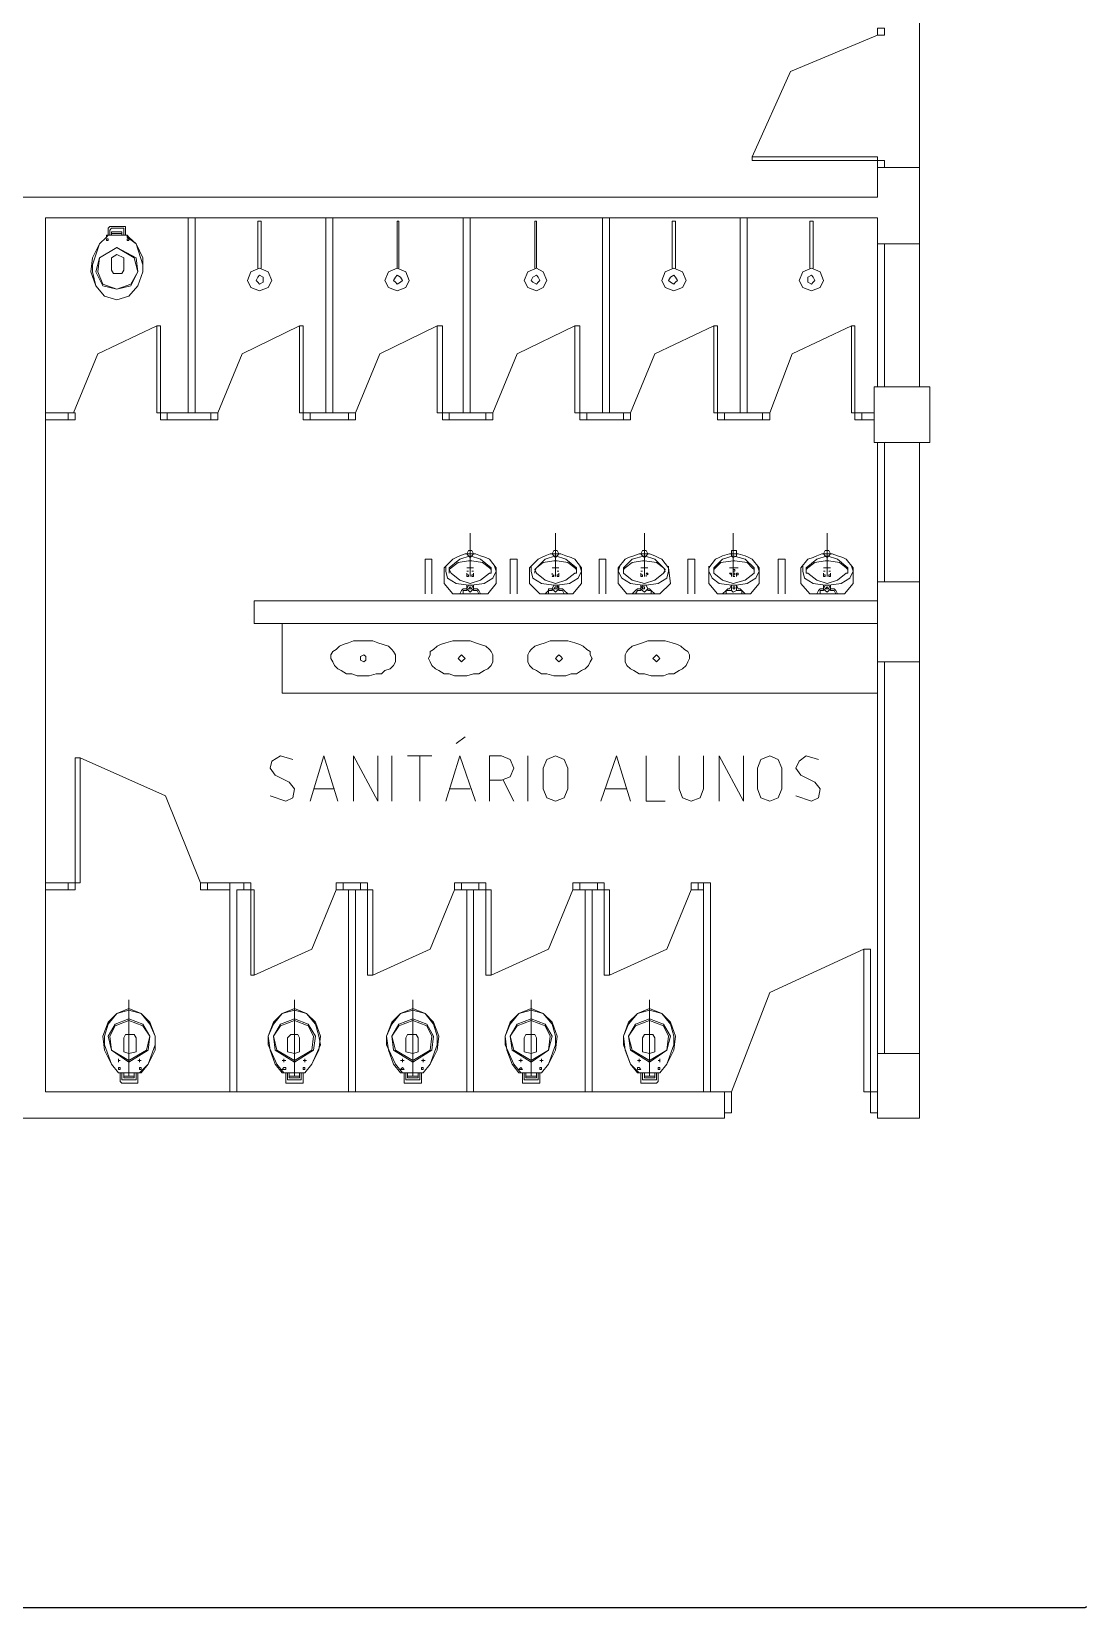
# Model space of a CAD drawing. Header units: millimetres. Extents: x 379 to 563, y 812 to 870.
# Drawn here: x 461.28 to 468.87, y 811.98 to 823.32 of the extents above; entities that cross this region are included whole.
import ezdxf

# ---------------------------------------------------------------- set-up
doc = ezdxf.new("R2010")
doc.units = ezdxf.units.MM

msp = doc.modelspace()

# ---------------------------------------------------------------- linework, layer by layer
msp.add_line((451.749, 811.979), (468.86, 811.979))
at = {"color": 7, "lineweight": 0}
for points in [[(467.668, 828.375), (467.668, 820.76)], [(467.367, 823.29), (467.417, 823.29), (467.417, 823.34), (467.367, 823.34), (467.367, 823.29), (467.367, 823.29)], [(467.367, 823.29), (466.741, 823.027), (466.465, 822.414)], [(466.465, 822.388), (467.367, 822.388), (467.367, 822.414), (466.465, 822.414), (466.465, 822.388), (466.465, 822.388)], [(467.367, 822.338), (467.417, 822.338), (467.417, 822.388), (467.367, 822.388), (467.367, 822.338), (467.367, 822.338)], [(467.367, 822.338), (467.367, 822.125)], [(467.367, 822.338), (467.668, 822.338)], [(467.367, 822.276), (467.367, 822.176)], [(467.367, 822.125), (455.306, 822.125)], [(461.38, 821.975), (461.38, 815.688)], [(461.38, 821.975), (467.367, 821.975)], [(462.407, 820.572), (462.407, 821.975)], [(462.457, 820.572), (462.457, 821.975)], [(463.397, 820.572), (463.397, 821.975)], [(463.447, 820.572), (463.447, 821.975)], [(464.386, 820.572), (464.386, 821.975)], [(464.436, 820.572), (464.436, 821.975)], [(465.388, 820.572), (465.388, 821.975)], [(465.438, 820.572), (465.438, 821.975)], [(466.378, 820.572), (466.378, 821.975)], [(466.428, 820.572), (466.428, 821.975)], [(467.367, 821.975), (467.367, 820.76)], [(461.819, 821.85), (461.831, 821.85), (461.831, 821.9)], [(461.844, 821.913), (461.831, 821.9)], [(461.844, 821.913), (461.894, 821.913), (461.944, 821.913)], [(461.856, 821.9), (461.844, 821.887)], [(461.844, 821.85), (461.844, 821.887)], [(461.856, 821.9), (461.894, 821.9), (461.944, 821.9)], [(461.856, 821.85), (461.856, 821.862), (461.856, 821.875), (461.869, 821.875), (461.894, 821.875)], [(461.856, 821.862), (461.894, 821.862), (461.931, 821.862)], [(461.931, 821.85), (461.931, 821.862), (461.931, 821.875), (461.894, 821.875)], [(461.956, 821.9), (461.956, 821.913), (461.944, 821.913)], [(461.944, 821.887), (461.944, 821.9)], [(461.944, 821.887), (461.944, 821.85)], [(461.956, 821.9), (461.956, 821.85), (461.969, 821.85), (461.981, 821.837)], [(462.933, 821.612), (462.933, 821.95), (462.908, 821.95), (462.908, 821.612)], [(463.923, 821.612), (463.923, 821.95), (463.91, 821.95), (463.91, 821.612)], [(464.912, 821.612), (464.912, 821.95), (464.9, 821.95), (464.9, 821.612)], [(465.914, 821.612), (465.914, 821.95), (465.889, 821.95), (465.889, 821.612)], [(466.904, 821.612), (466.904, 821.95), (466.879, 821.95), (466.879, 821.612)], [(461.831, 821.85), (461.819, 821.837), (461.768, 821.787), (461.718, 821.637), (461.718, 821.587), (461.743, 821.487), (461.806, 821.412), (461.894, 821.386), (461.981, 821.412), (462.044, 821.487), (462.082, 821.587), (462.082, 821.637), (462.032, 821.787), (461.969, 821.837), (461.969, 821.85)], [(461.768, 821.787), (461.718, 821.687)], [(461.768, 821.687), (461.743, 821.587), (461.794, 821.487), (461.894, 821.462), (461.994, 821.487), (462.044, 821.587), (462.032, 821.687), (461.894, 821.762)], [(461.768, 821.687), (461.756, 821.587), (461.794, 821.499), (461.894, 821.462), (461.994, 821.499), (462.044, 821.587), (462.019, 821.687), (461.894, 821.762)], [(461.819, 821.837), (461.768, 821.787)], [(461.894, 821.762), (461.768, 821.687)], [(461.894, 821.762), (461.768, 821.687)], [(461.819, 821.85), (461.819, 821.837)], [(461.831, 821.812), (461.831, 821.825), (461.819, 821.825), (461.819, 821.812), (461.831, 821.812), (461.831, 821.812)], [(461.831, 821.85), (461.894, 821.85)], [(461.956, 821.85), (461.894, 821.85)], [(461.931, 821.85), (461.944, 821.85)], [(461.981, 821.812), (461.981, 821.825), (461.969, 821.825), (461.969, 821.812), (461.981, 821.812), (461.981, 821.812)], [(461.981, 821.837), (462.032, 821.787)], [(462.082, 821.687), (462.032, 821.787)], [(467.367, 821.787), (467.668, 821.787)], [(467.417, 821.787), (467.417, 820.76)], [(461.718, 821.687), (461.706, 821.587)], [(461.944, 821.687), (461.894, 821.712), (461.856, 821.687)], [(461.856, 821.599), (461.856, 821.687)], [(461.944, 821.687), (461.944, 821.599), (461.931, 821.574)], [(462.082, 821.587), (462.082, 821.687)], [(461.706, 821.587), (461.743, 821.487)], [(461.856, 821.599), (461.869, 821.574)], [(461.931, 821.574), (461.869, 821.574)], [(462.044, 821.487), (462.082, 821.587)], [(463.008, 821.524), (462.983, 821.587), (462.921, 821.612), (462.858, 821.587), (462.833, 821.524), (462.858, 821.474), (462.921, 821.449), (462.983, 821.474), (463.008, 821.524), (463.008, 821.524)], [(462.946, 821.524), (462.946, 821.549), (462.921, 821.562), (462.908, 821.549), (462.896, 821.524), (462.908, 821.512), (462.921, 821.499), (462.946, 821.512), (462.946, 821.524), (462.946, 821.524)], [(463.998, 821.524), (463.973, 821.587), (463.91, 821.612), (463.848, 821.587), (463.823, 821.524), (463.848, 821.474), (463.91, 821.449), (463.973, 821.474), (463.998, 821.524), (463.998, 821.524)], [(463.948, 821.524), (463.935, 821.549), (463.91, 821.562), (463.898, 821.549), (463.885, 821.524), (463.898, 821.512), (463.91, 821.499), (463.935, 821.512), (463.948, 821.524), (463.948, 821.524)], [(464.987, 821.524), (464.962, 821.587), (464.912, 821.612), (464.85, 821.587), (464.825, 821.524), (464.85, 821.474), (464.912, 821.449), (464.962, 821.474), (464.987, 821.524), (464.987, 821.524)], [(464.937, 821.524), (464.925, 821.549), (464.912, 821.562), (464.887, 821.549), (464.875, 821.524), (464.887, 821.512), (464.912, 821.499), (464.925, 821.512), (464.937, 821.524), (464.937, 821.524)], [(465.989, 821.524), (465.964, 821.587), (465.902, 821.612), (465.839, 821.587), (465.814, 821.524), (465.839, 821.474), (465.902, 821.449), (465.964, 821.474), (465.989, 821.524), (465.989, 821.524)], [(465.927, 821.524), (465.914, 821.549), (465.902, 821.562), (465.877, 821.549), (465.864, 821.524), (465.877, 821.512), (465.902, 821.499), (465.914, 821.512), (465.927, 821.524), (465.927, 821.524)], [(466.979, 821.524), (466.954, 821.587), (466.891, 821.612), (466.829, 821.587), (466.803, 821.524), (466.829, 821.474), (466.891, 821.449), (466.954, 821.474), (466.979, 821.524), (466.979, 821.524)], [(466.916, 821.524), (466.904, 821.549), (466.891, 821.562), (466.866, 821.549), (466.866, 821.524), (466.866, 821.512), (466.891, 821.499), (466.904, 821.512), (466.916, 821.524), (466.916, 821.524)], [(461.743, 821.487), (461.806, 821.412)], [(461.806, 821.412), (461.894, 821.386)], [(461.894, 821.386), (461.981, 821.412)], [(461.981, 821.412), (462.044, 821.487)], [(462.182, 821.199), (461.756, 820.998), (461.581, 820.572)], [(462.182, 820.572), (462.207, 820.572), (462.207, 821.199), (462.182, 821.199), (462.182, 820.572), (462.182, 820.572)], [(463.209, 821.199), (462.796, 820.998), (462.62, 820.572)], [(463.209, 820.572), (463.234, 820.572), (463.234, 821.199), (463.209, 821.199), (463.209, 820.572), (463.209, 820.572)], [(464.198, 821.199), (463.785, 820.998), (463.61, 820.572)], [(464.198, 820.572), (464.236, 820.572), (464.236, 821.199), (464.198, 821.199), (464.198, 820.572), (464.198, 820.572)], [(465.188, 821.199), (464.774, 820.998), (464.599, 820.572)], [(465.188, 820.572), (465.225, 820.572), (465.225, 821.199), (465.188, 821.199), (465.188, 820.572), (465.188, 820.572)], [(466.19, 821.199), (465.764, 820.998), (465.589, 820.572)], [(466.19, 820.572), (466.215, 820.572), (466.215, 821.199), (466.19, 821.199), (466.19, 820.572), (466.19, 820.572)], [(467.179, 821.199), (466.753, 820.998), (466.591, 820.572)], [(467.179, 820.572), (467.204, 820.572), (467.204, 821.199), (467.179, 821.199), (467.179, 820.572), (467.179, 820.572)], [(467.342, 820.359), (467.743, 820.359), (467.743, 820.76), (467.342, 820.76), (467.342, 820.359), (467.342, 820.359)], [(461.543, 820.572), (461.38, 820.572)], [(461.543, 820.522), (461.38, 820.522)], [(461.543, 820.522), (461.593, 820.522), (461.593, 820.572), (461.543, 820.572), (461.543, 820.522), (461.543, 820.522)], [(462.207, 820.522), (462.257, 820.522), (462.257, 820.572), (462.207, 820.572), (462.207, 820.522), (462.207, 820.522)], [(462.57, 820.572), (462.257, 820.572)], [(462.57, 820.522), (462.257, 820.522)], [(462.57, 820.522), (462.62, 820.522), (462.62, 820.572), (462.57, 820.572), (462.57, 820.522), (462.57, 820.522)], [(463.234, 820.522), (463.284, 820.522), (463.284, 820.572), (463.234, 820.572), (463.234, 820.522), (463.234, 820.522)], [(463.56, 820.572), (463.284, 820.572)], [(463.56, 820.522), (463.284, 820.522)], [(463.56, 820.522), (463.61, 820.522), (463.61, 820.572), (463.56, 820.572), (463.56, 820.522), (463.56, 820.522)], [(464.236, 820.522), (464.286, 820.522), (464.286, 820.572), (464.236, 820.572), (464.236, 820.522), (464.236, 820.522)], [(464.549, 820.572), (464.286, 820.572)], [(464.549, 820.522), (464.286, 820.522)], [(464.549, 820.522), (464.599, 820.522), (464.599, 820.572), (464.549, 820.572), (464.549, 820.522), (464.549, 820.522)], [(465.225, 820.522), (465.275, 820.522), (465.275, 820.572), (465.225, 820.572), (465.225, 820.522), (465.225, 820.522)], [(465.538, 820.572), (465.275, 820.572)], [(465.538, 820.522), (465.275, 820.522)], [(465.538, 820.522), (465.589, 820.522), (465.589, 820.572), (465.538, 820.572), (465.538, 820.522), (465.538, 820.522)], [(466.215, 820.522), (466.265, 820.522), (466.265, 820.572), (466.215, 820.572), (466.215, 820.522), (466.215, 820.522)], [(466.54, 820.572), (466.265, 820.572)], [(466.54, 820.522), (466.265, 820.522)], [(466.54, 820.522), (466.591, 820.522), (466.591, 820.572), (466.54, 820.572), (466.54, 820.522), (466.54, 820.522)], [(467.204, 820.522), (467.254, 820.522), (467.254, 820.572), (467.204, 820.572), (467.204, 820.522), (467.204, 820.522)], [(467.342, 820.572), (467.254, 820.572)], [(467.342, 820.522), (467.254, 820.522)], [(467.367, 820.359), (467.367, 815.5)], [(467.417, 820.359), (467.417, 819.357)], [(467.668, 820.359), (467.668, 815.5)], [(464.436, 819.708), (464.436, 819.395)], [(465.05, 819.708), (465.05, 819.395)], [(465.689, 819.708), (465.689, 819.395)], [(466.328, 819.708), (466.328, 819.395)], [(467.004, 819.708), (467.004, 819.395)], [(464.111, 819.27), (464.111, 819.52)], [(464.111, 819.52), (464.161, 819.52)], [(464.161, 819.27), (464.161, 819.52)], [(464.311, 819.52), (464.248, 819.458)], [(464.587, 819.42), (464.587, 819.433), (464.587, 819.458), (464.511, 819.52), (464.436, 819.545), (464.361, 819.52), (464.286, 819.458), (464.286, 819.433), (464.286, 819.42)], [(464.349, 819.495), (464.299, 819.458)], [(464.336, 819.533), (464.311, 819.52)], [(464.361, 819.545), (464.336, 819.533)], [(464.424, 819.508), (464.349, 819.495)], [(464.399, 819.558), (464.361, 819.545)], [(464.436, 819.558), (464.399, 819.558)], [(464.461, 819.558), (464.449, 819.583), (464.436, 819.583), (464.424, 819.583), (464.411, 819.558), (464.424, 819.545), (464.436, 819.533), (464.449, 819.545), (464.461, 819.558), (464.461, 819.558)], [(464.411, 819.558), (464.436, 819.558)], [(464.424, 819.508), (464.436, 819.508)], [(464.461, 819.558), (464.436, 819.558)], [(464.474, 819.558), (464.436, 819.558)], [(464.436, 819.508), (464.449, 819.508)], [(464.524, 819.495), (464.449, 819.508)], [(464.511, 819.545), (464.474, 819.558)], [(464.549, 819.533), (464.511, 819.545)], [(464.574, 819.458), (464.524, 819.495)], [(464.574, 819.52), (464.549, 819.533)], [(464.624, 819.458), (464.574, 819.52)], [(464.724, 819.27), (464.724, 819.52)], [(464.724, 819.52), (464.774, 819.52)], [(464.774, 819.27), (464.774, 819.52)], [(464.925, 819.52), (464.862, 819.458)], [(465.2, 819.42), (465.2, 819.433), (465.2, 819.458), (465.125, 819.52), (465.05, 819.545), (464.975, 819.52), (464.912, 819.458), (464.9, 819.433), (464.9, 819.42)], [(464.962, 819.495), (464.912, 819.458)], [(464.95, 819.533), (464.925, 819.52)], [(464.975, 819.545), (464.95, 819.533)], [(465.037, 819.508), (464.962, 819.495)], [(465.012, 819.558), (464.975, 819.545)], [(465.05, 819.558), (465.012, 819.558)], [(465.075, 819.558), (465.063, 819.583), (465.05, 819.583), (465.037, 819.583), (465.025, 819.558), (465.037, 819.545), (465.05, 819.533), (465.063, 819.545), (465.075, 819.558), (465.075, 819.558)], [(465.025, 819.558), (465.05, 819.558)], [(465.037, 819.508), (465.05, 819.508)], [(465.075, 819.558), (465.05, 819.558)], [(465.088, 819.558), (465.05, 819.558)], [(465.05, 819.508), (465.063, 819.508)], [(465.138, 819.495), (465.063, 819.508)], [(465.125, 819.545), (465.088, 819.558)], [(465.163, 819.533), (465.125, 819.545)], [(465.188, 819.458), (465.138, 819.495)], [(465.188, 819.52), (465.163, 819.533)], [(465.238, 819.458), (465.188, 819.52)], [(465.363, 819.27), (465.363, 819.52)], [(465.363, 819.52), (465.413, 819.52)], [(465.413, 819.27), (465.413, 819.52)], [(465.551, 819.52), (465.501, 819.458)], [(465.827, 819.42), (465.839, 819.433), (465.827, 819.458), (465.764, 819.52), (465.689, 819.545), (465.601, 819.52), (465.538, 819.458), (465.538, 819.433), (465.538, 819.42)], [(465.576, 819.533), (465.551, 819.52)], [(465.601, 819.495), (465.551, 819.458)], [(465.614, 819.545), (465.576, 819.533)], [(465.676, 819.508), (465.601, 819.495)], [(465.651, 819.558), (465.614, 819.545)], [(465.651, 819.558), (465.689, 819.558)], [(465.689, 819.558), (465.651, 819.558)], [(465.714, 819.558), (465.701, 819.583), (465.689, 819.583), (465.676, 819.583), (465.664, 819.558), (465.676, 819.545), (465.689, 819.533), (465.701, 819.545), (465.714, 819.558), (465.714, 819.558)], [(465.676, 819.508), (465.689, 819.508)], [(465.714, 819.558), (465.689, 819.558)], [(465.726, 819.558), (465.689, 819.558)], [(465.776, 819.495), (465.689, 819.508)], [(465.764, 819.545), (465.726, 819.558)], [(465.789, 819.533), (465.764, 819.545)], [(465.827, 819.458), (465.776, 819.495)], [(465.814, 819.52), (465.789, 819.533)], [(465.864, 819.458), (465.814, 819.52)], [(466.002, 819.52), (466.052, 819.52)], [(466.002, 819.27), (466.002, 819.52)], [(466.052, 819.27), (466.052, 819.52)], [(466.202, 819.52), (466.152, 819.458)], [(466.478, 819.42), (466.478, 819.433), (466.478, 819.458), (466.415, 819.52), (466.328, 819.545), (466.252, 819.52), (466.19, 819.458), (466.19, 819.433), (466.19, 819.42)], [(466.227, 819.533), (466.202, 819.52)], [(466.24, 819.495), (466.202, 819.458)], [(466.252, 819.545), (466.227, 819.533)], [(466.328, 819.508), (466.24, 819.495)], [(466.302, 819.558), (466.252, 819.545)], [(466.302, 819.558), (466.328, 819.558)], [(466.328, 819.558), (466.302, 819.558)], [(466.353, 819.558), (466.353, 819.583), (466.328, 819.583), (466.315, 819.583), (466.315, 819.558), (466.315, 819.545), (466.328, 819.533), (466.353, 819.545), (466.353, 819.558), (466.353, 819.558)], [(466.365, 819.558), (466.328, 819.558)], [(466.328, 819.558), (466.34, 819.558)], [(466.328, 819.508), (466.34, 819.508)], [(466.365, 819.558), (466.34, 819.558)], [(466.428, 819.495), (466.34, 819.508)], [(466.415, 819.545), (466.365, 819.558)], [(466.44, 819.533), (466.415, 819.545)], [(466.465, 819.458), (466.428, 819.495)], [(466.465, 819.52), (466.44, 819.533)], [(466.515, 819.458), (466.465, 819.52)], [(466.653, 819.27), (466.653, 819.52)], [(466.653, 819.52), (466.703, 819.52)], [(466.703, 819.27), (466.703, 819.52)], [(466.866, 819.52), (466.816, 819.458)], [(467.154, 819.42), (467.154, 819.433), (467.154, 819.458), (467.079, 819.52), (467.004, 819.545), (466.929, 819.52), (466.854, 819.458), (466.854, 819.433), (466.854, 819.42)], [(466.904, 819.533), (466.866, 819.52)], [(466.916, 819.495), (466.866, 819.458)], [(466.929, 819.545), (466.904, 819.533)], [(466.991, 819.508), (466.916, 819.495)], [(466.966, 819.558), (466.929, 819.545)], [(467.004, 819.558), (466.966, 819.558)], [(467.029, 819.558), (467.016, 819.583), (467.004, 819.583), (466.991, 819.583), (466.979, 819.558), (466.991, 819.545), (467.004, 819.533), (467.016, 819.545), (467.029, 819.558), (467.029, 819.558)], [(466.979, 819.558), (467.004, 819.558)], [(466.991, 819.508), (467.004, 819.508)], [(467.029, 819.558), (467.004, 819.558)], [(467.041, 819.558), (467.004, 819.558)], [(467.004, 819.508), (467.016, 819.508)], [(467.092, 819.495), (467.016, 819.508)], [(467.079, 819.545), (467.041, 819.558)], [(467.117, 819.533), (467.079, 819.545)], [(467.142, 819.458), (467.092, 819.495)], [(467.142, 819.52), (467.117, 819.533)], [(467.192, 819.458), (467.142, 819.52)], [(464.248, 819.458), (464.248, 819.345), (464.311, 819.27)], [(464.261, 819.47), (464.261, 819.433), (464.273, 819.383)], [(464.273, 819.383), (464.336, 819.345)], [(464.299, 819.458), (464.286, 819.445), (464.299, 819.42)], [(464.299, 819.42), (464.361, 819.37)], [(464.361, 819.37), (464.436, 819.345)], [(464.461, 819.458), (464.411, 819.458)], [(464.424, 819.433), (464.411, 819.433), (464.424, 819.433), (464.424, 819.433)], [(464.411, 819.42), (464.411, 819.408), (464.411, 819.42), (464.411, 819.42)], [(464.424, 819.395), (464.424, 819.408), (464.411, 819.408), (464.411, 819.395), (464.424, 819.395), (464.424, 819.395)], [(464.436, 819.445), (464.436, 819.433), (464.436, 819.445), (464.436, 819.445)], [(464.436, 819.42), (464.436, 819.408), (464.436, 819.42), (464.436, 819.42)], [(464.436, 819.345), (464.511, 819.37)], [(464.461, 819.433), (464.449, 819.433), (464.461, 819.433), (464.461, 819.433)], [(464.461, 819.395), (464.461, 819.408), (464.449, 819.408), (464.449, 819.395), (464.461, 819.395), (464.461, 819.395)], [(464.449, 819.332), (464.536, 819.345), (464.599, 819.383)], [(464.461, 819.42), (464.461, 819.408), (464.461, 819.42), (464.461, 819.42)], [(464.511, 819.37), (464.574, 819.42)], [(464.562, 819.27), (464.624, 819.345), (464.624, 819.458)], [(464.587, 819.42), (464.587, 819.445), (464.574, 819.458)], [(464.574, 819.42), (464.587, 819.42)], [(464.599, 819.383), (464.624, 819.433), (464.612, 819.47)], [(464.862, 819.458), (464.862, 819.345), (464.937, 819.27)], [(464.875, 819.47), (464.875, 819.433), (464.887, 819.383)], [(464.887, 819.383), (464.95, 819.345)], [(464.912, 819.458), (464.9, 819.445), (464.912, 819.42)], [(464.912, 819.42), (464.975, 819.37)], [(464.975, 819.37), (465.05, 819.345)], [(465.075, 819.458), (465.025, 819.458)], [(465.025, 819.42), (465.025, 819.408), (465.025, 819.42), (465.025, 819.42)], [(465.037, 819.395), (465.037, 819.408), (465.025, 819.395), (465.037, 819.395), (465.037, 819.395)], [(465.05, 819.445), (465.05, 819.433), (465.05, 819.445), (465.05, 819.445)], [(465.05, 819.42), (465.05, 819.408), (465.05, 819.42), (465.05, 819.42)], [(465.05, 819.345), (465.125, 819.37)], [(465.075, 819.433), (465.063, 819.433), (465.075, 819.433), (465.075, 819.433)], [(465.075, 819.395), (465.075, 819.408), (465.063, 819.408), (465.063, 819.395), (465.075, 819.395), (465.075, 819.395)], [(465.063, 819.332), (465.15, 819.345), (465.213, 819.383)], [(465.075, 819.42), (465.075, 819.408), (465.075, 819.42), (465.075, 819.42)], [(465.125, 819.37), (465.188, 819.42)], [(465.175, 819.27), (465.238, 819.345), (465.238, 819.458)], [(465.2, 819.42), (465.2, 819.445), (465.188, 819.458)], [(465.188, 819.42), (465.2, 819.42)], [(465.213, 819.383), (465.238, 819.433), (465.225, 819.47)], [(465.513, 819.47), (465.501, 819.433), (465.526, 819.383)], [(465.501, 819.458), (465.501, 819.345), (465.564, 819.27)], [(465.526, 819.383), (465.589, 819.345)], [(465.551, 819.458), (465.538, 819.445), (465.538, 819.42)], [(465.538, 819.42), (465.601, 819.37)], [(465.601, 819.37), (465.689, 819.345)], [(465.714, 819.458), (465.664, 819.458)], [(465.676, 819.433), (465.664, 819.433), (465.676, 819.433), (465.676, 819.433)], [(465.664, 819.42), (465.664, 819.408), (465.664, 819.42), (465.664, 819.42)], [(465.676, 819.395), (465.676, 819.408), (465.664, 819.408), (465.664, 819.395), (465.676, 819.395), (465.676, 819.395)], [(465.689, 819.445), (465.689, 819.433), (465.689, 819.445), (465.689, 819.445)], [(465.689, 819.42), (465.689, 819.408), (465.689, 819.42), (465.689, 819.42)], [(465.689, 819.345), (465.764, 819.37)], [(465.714, 819.42), (465.701, 819.42), (465.714, 819.408), (465.714, 819.42), (465.714, 819.42)], [(465.701, 819.395), (465.701, 819.408), (465.701, 819.395), (465.701, 819.395)], [(465.701, 819.332), (465.789, 819.345), (465.852, 819.383)], [(465.764, 819.37), (465.827, 819.42)], [(465.801, 819.27), (465.877, 819.345), (465.864, 819.458)], [(465.827, 819.42), (465.839, 819.445), (465.827, 819.458)], [(465.852, 819.383), (465.864, 819.433), (465.864, 819.47)], [(466.152, 819.47), (466.152, 819.433), (466.177, 819.383)], [(466.152, 819.458), (466.152, 819.345), (466.215, 819.27)], [(466.177, 819.383), (466.227, 819.345)], [(466.202, 819.458), (466.19, 819.445), (466.19, 819.42)], [(466.19, 819.42), (466.252, 819.37)], [(466.252, 819.37), (466.328, 819.345)], [(466.365, 819.458), (466.302, 819.458)], [(466.315, 819.42), (466.302, 819.42), (466.315, 819.408), (466.315, 819.42), (466.315, 819.42)], [(466.315, 819.395), (466.315, 819.408), (466.315, 819.395), (466.315, 819.395)], [(466.34, 819.445), (466.328, 819.445), (466.328, 819.433), (466.34, 819.433), (466.34, 819.445), (466.34, 819.445)], [(466.34, 819.42), (466.328, 819.42), (466.328, 819.408), (466.34, 819.408), (466.34, 819.42), (466.34, 819.42)], [(466.34, 819.395), (466.328, 819.395), (466.34, 819.395), (466.34, 819.395)], [(466.328, 819.345), (466.415, 819.37)], [(466.365, 819.42), (466.353, 819.42), (466.353, 819.408), (466.365, 819.408), (466.365, 819.42), (466.365, 819.42)], [(466.353, 819.395), (466.353, 819.408), (466.353, 819.395), (466.353, 819.395)], [(466.353, 819.332), (466.428, 819.345), (466.49, 819.383)], [(466.415, 819.37), (466.478, 819.42)], [(466.453, 819.27), (466.515, 819.345), (466.515, 819.458)], [(466.478, 819.42), (466.478, 819.445), (466.465, 819.458)], [(466.49, 819.383), (466.515, 819.433), (466.503, 819.47)], [(466.816, 819.458), (466.816, 819.345), (466.879, 819.27)], [(466.829, 819.47), (466.829, 819.433), (466.841, 819.383)], [(466.841, 819.383), (466.904, 819.345)], [(466.866, 819.458), (466.854, 819.445), (466.854, 819.42)], [(466.854, 819.42), (466.866, 819.42)], [(466.866, 819.42), (466.929, 819.37)], [(466.929, 819.37), (467.004, 819.345)], [(467.029, 819.458), (466.979, 819.458)], [(466.991, 819.433), (466.979, 819.433), (466.991, 819.433), (466.991, 819.433)], [(466.979, 819.42), (466.979, 819.408), (466.979, 819.42), (466.979, 819.42)], [(466.991, 819.395), (466.991, 819.408), (466.979, 819.408), (466.979, 819.395), (466.991, 819.395), (466.991, 819.395)], [(467.004, 819.445), (467.004, 819.433), (467.004, 819.445), (467.004, 819.445)], [(467.004, 819.42), (467.004, 819.408), (467.004, 819.42), (467.004, 819.42)], [(467.004, 819.345), (467.079, 819.37)], [(467.029, 819.433), (467.016, 819.433), (467.029, 819.433), (467.029, 819.433)], [(467.029, 819.395), (467.029, 819.408), (467.016, 819.408), (467.016, 819.395), (467.029, 819.395), (467.029, 819.395)], [(467.016, 819.332), (467.104, 819.345), (467.167, 819.383)], [(467.029, 819.42), (467.029, 819.408), (467.029, 819.42), (467.029, 819.42)], [(467.079, 819.37), (467.142, 819.42)], [(467.129, 819.27), (467.192, 819.345), (467.192, 819.458)], [(467.154, 819.42), (467.154, 819.445), (467.142, 819.458)], [(467.142, 819.42), (467.154, 819.42)], [(467.167, 819.383), (467.192, 819.433), (467.179, 819.47)], [(464.549, 819.27), (464.436, 819.27), (464.324, 819.27), (464.311, 819.27)], [(464.336, 819.345), (464.424, 819.332)], [(464.361, 819.27), (464.374, 819.295), (464.386, 819.307), (464.399, 819.307)], [(464.386, 819.27), (464.386, 819.295)], [(464.399, 819.295), (464.386, 819.295)], [(464.399, 819.307), (464.411, 819.307)], [(464.399, 819.295), (464.411, 819.295)], [(464.461, 819.307), (464.449, 819.332), (464.436, 819.332), (464.424, 819.332), (464.411, 819.307), (464.424, 819.295), (464.436, 819.282), (464.449, 819.295), (464.461, 819.307), (464.461, 819.307)], [(464.411, 819.332), (464.411, 819.307)], [(464.411, 819.295), (464.411, 819.307)], [(464.449, 819.307), (464.436, 819.32), (464.424, 819.307), (464.436, 819.307), (464.449, 819.307), (464.449, 819.307)], [(464.461, 819.307), (464.461, 819.332)], [(464.461, 819.307), (464.474, 819.307)], [(464.461, 819.307), (464.461, 819.295)], [(464.474, 819.295), (464.461, 819.295)], [(464.511, 819.27), (464.499, 819.295), (464.486, 819.307), (464.474, 819.307)], [(464.486, 819.295), (464.474, 819.295)], [(464.499, 819.27), (464.486, 819.295)], [(464.486, 819.27), (464.499, 819.27)], [(464.549, 819.27), (464.562, 819.27)], [(465.163, 819.27), (465.05, 819.27), (464.937, 819.27)], [(464.95, 819.345), (465.037, 819.332)], [(464.975, 819.27), (465, 819.295), (465, 819.307), (465.025, 819.307)], [(465, 819.27), (465, 819.295)], [(465.012, 819.295), (465, 819.295)], [(465.012, 819.295), (465.025, 819.295)], [(465.075, 819.307), (465.063, 819.332), (465.05, 819.332), (465.037, 819.332), (465.025, 819.307), (465.037, 819.295), (465.05, 819.282), (465.063, 819.295), (465.075, 819.307), (465.075, 819.307)], [(465.037, 819.332), (465.025, 819.307)], [(465.025, 819.295), (465.025, 819.307)], [(465.063, 819.307), (465.063, 819.32), (465.05, 819.32), (465.037, 819.307), (465.05, 819.307), (465.063, 819.307), (465.063, 819.307)], [(465.075, 819.307), (465.075, 819.332)], [(465.075, 819.307), (465.088, 819.307)], [(465.075, 819.307), (465.075, 819.295)], [(465.1, 819.295), (465.075, 819.295)], [(465.138, 819.27), (465.113, 819.295), (465.1, 819.307), (465.088, 819.307)], [(465.113, 819.27), (465.1, 819.295)], [(465.1, 819.27), (465.113, 819.27)], [(465.163, 819.27), (465.175, 819.27)], [(465.801, 819.27), (465.689, 819.27), (465.576, 819.27), (465.564, 819.27)], [(465.589, 819.345), (465.676, 819.332)], [(465.601, 819.27), (465.626, 819.295), (465.639, 819.307), (465.651, 819.307)], [(465.626, 819.27), (465.639, 819.295)], [(465.626, 819.27), (465.639, 819.27)], [(465.639, 819.295), (465.664, 819.295)], [(465.651, 819.307), (465.664, 819.307)], [(465.714, 819.307), (465.701, 819.332), (465.689, 819.332), (465.676, 819.332), (465.664, 819.307), (465.676, 819.295), (465.689, 819.282), (465.701, 819.295), (465.714, 819.307), (465.714, 819.307)], [(465.664, 819.332), (465.664, 819.307)], [(465.664, 819.295), (465.664, 819.307)], [(465.689, 819.307), (465.689, 819.32), (465.676, 819.32), (465.676, 819.307), (465.689, 819.307), (465.689, 819.307)], [(465.714, 819.307), (465.701, 819.332)], [(465.764, 819.27), (465.739, 819.295), (465.726, 819.307), (465.714, 819.307)], [(465.714, 819.307), (465.714, 819.295)], [(465.726, 819.295), (465.714, 819.295)], [(465.739, 819.295), (465.726, 819.295)], [(465.739, 819.27), (465.739, 819.295)], [(466.44, 819.27), (466.328, 819.27), (466.227, 819.27), (466.215, 819.27)], [(466.227, 819.345), (466.315, 819.332)], [(466.252, 819.27), (466.277, 819.295), (466.29, 819.307), (466.302, 819.307)], [(466.277, 819.27), (466.277, 819.295)], [(466.29, 819.295), (466.277, 819.295)], [(466.29, 819.295), (466.302, 819.295)], [(466.315, 819.332), (466.302, 819.307)], [(466.302, 819.295), (466.315, 819.295), (466.315, 819.307)], [(466.353, 819.307), (466.353, 819.332), (466.328, 819.332), (466.315, 819.332), (466.315, 819.307), (466.315, 819.295), (466.328, 819.282), (466.353, 819.295), (466.353, 819.307), (466.353, 819.307)], [(466.34, 819.307), (466.34, 819.32), (466.328, 819.32), (466.328, 819.307), (466.34, 819.307), (466.34, 819.307)], [(466.365, 819.307), (466.353, 819.332)], [(466.353, 819.307), (466.353, 819.295), (466.365, 819.295)], [(466.415, 819.27), (466.39, 819.295), (466.378, 819.307), (466.365, 819.307)], [(466.378, 819.295), (466.365, 819.295)], [(466.39, 819.295), (466.378, 819.295)], [(466.39, 819.27), (466.39, 819.295)], [(466.44, 819.27), (466.453, 819.27)], [(467.117, 819.27), (467.004, 819.27), (466.891, 819.27), (466.879, 819.27)], [(466.904, 819.345), (466.991, 819.332)], [(466.929, 819.27), (466.941, 819.295), (466.954, 819.307), (466.966, 819.307)], [(466.954, 819.27), (466.954, 819.295)], [(466.966, 819.295), (466.954, 819.295)], [(466.966, 819.307), (466.979, 819.307)], [(466.966, 819.295), (466.979, 819.295)], [(467.029, 819.307), (467.016, 819.332), (467.004, 819.332), (466.991, 819.332), (466.979, 819.307), (466.991, 819.295), (467.004, 819.282), (467.016, 819.295), (467.029, 819.307), (467.029, 819.307)], [(466.979, 819.332), (466.979, 819.307)], [(466.979, 819.295), (466.979, 819.307)], [(467.016, 819.307), (467.004, 819.32), (466.991, 819.307), (467.004, 819.307), (467.016, 819.307), (467.016, 819.307)], [(467.029, 819.307), (467.029, 819.332)], [(467.029, 819.307), (467.041, 819.307)], [(467.029, 819.307), (467.029, 819.295)], [(467.041, 819.295), (467.029, 819.295)], [(467.079, 819.27), (467.067, 819.295), (467.054, 819.307), (467.041, 819.307)], [(467.054, 819.295), (467.041, 819.295)], [(467.067, 819.27), (467.054, 819.295)], [(467.054, 819.27), (467.067, 819.27)], [(467.117, 819.27), (467.129, 819.27)], [(467.367, 819.357), (467.668, 819.357)], [(462.883, 819.22), (467.367, 819.22)], [(462.883, 819.22), (462.883, 819.057)], [(462.883, 819.057), (467.367, 819.057)], [(463.084, 819.057), (463.084, 818.556)], [(463.672, 818.681), (463.622, 818.681), (463.585, 818.694), (463.547, 818.694), (463.509, 818.719), (463.484, 818.731), (463.459, 818.756), (463.447, 818.781), (463.434, 818.806), (463.434, 818.831), (463.447, 818.856), (463.472, 818.869), (463.497, 818.894), (463.522, 818.907), (463.56, 818.919), (463.597, 818.932), (463.647, 818.932), (463.685, 818.932), (463.735, 818.932), (463.772, 818.919), (463.81, 818.907), (463.848, 818.894), (463.873, 818.869), (463.885, 818.856), (463.898, 818.831), (463.898, 818.806), (463.898, 818.781), (463.885, 818.756), (463.86, 818.731), (463.823, 818.719), (463.798, 818.694), (463.76, 818.694), (463.71, 818.681), (463.672, 818.681), (463.672, 818.681)], [(464.374, 818.681), (464.324, 818.681), (464.286, 818.694), (464.248, 818.694), (464.211, 818.719), (464.186, 818.731), (464.161, 818.756), (464.148, 818.781), (464.136, 818.806), (464.148, 818.831), (464.148, 818.856), (464.173, 818.869), (464.198, 818.894), (464.223, 818.907), (464.261, 818.919), (464.311, 818.932), (464.349, 818.932), (464.399, 818.932), (464.436, 818.932), (464.474, 818.919), (464.511, 818.907), (464.549, 818.894), (464.574, 818.869), (464.587, 818.856), (464.599, 818.831), (464.599, 818.806), (464.599, 818.781), (464.587, 818.756), (464.562, 818.731), (464.536, 818.719), (464.499, 818.694), (464.461, 818.694), (464.411, 818.681), (464.374, 818.681), (464.374, 818.681)], [(465.075, 818.681), (465.037, 818.681), (464.987, 818.694), (464.95, 818.694), (464.912, 818.719), (464.887, 818.731), (464.862, 818.756), (464.85, 818.781), (464.85, 818.806), (464.85, 818.831), (464.862, 818.856), (464.875, 818.869), (464.9, 818.894), (464.937, 818.907), (464.975, 818.919), (465.012, 818.932), (465.05, 818.932), (465.1, 818.932), (465.138, 818.932), (465.188, 818.919), (465.225, 818.907), (465.25, 818.894), (465.275, 818.869), (465.3, 818.856), (465.3, 818.831), (465.313, 818.806), (465.3, 818.781), (465.288, 818.756), (465.263, 818.731), (465.238, 818.719), (465.2, 818.694), (465.163, 818.694), (465.125, 818.681), (465.075, 818.681), (465.075, 818.681)], [(465.776, 818.681), (465.739, 818.681), (465.689, 818.694), (465.651, 818.694), (465.614, 818.719), (465.589, 818.731), (465.564, 818.756), (465.551, 818.781), (465.551, 818.806), (465.551, 818.831), (465.564, 818.856), (465.576, 818.869), (465.601, 818.894), (465.639, 818.907), (465.676, 818.919), (465.714, 818.932), (465.751, 818.932), (465.801, 818.932), (465.839, 818.932), (465.889, 818.919), (465.927, 818.907), (465.952, 818.894), (465.977, 818.869), (466.002, 818.856), (466.014, 818.831), (466.014, 818.806), (466.002, 818.781), (465.989, 818.756), (465.964, 818.731), (465.939, 818.719), (465.902, 818.694), (465.864, 818.694), (465.827, 818.681), (465.776, 818.681), (465.776, 818.681)], [(463.685, 818.806), (463.685, 818.819), (463.672, 818.831), (463.647, 818.819), (463.647, 818.806), (463.647, 818.794), (463.672, 818.781), (463.685, 818.794), (463.685, 818.806), (463.685, 818.806)], [(464.399, 818.806), (464.386, 818.819), (464.374, 818.831), (464.361, 818.819), (464.349, 818.806), (464.361, 818.794), (464.374, 818.781), (464.386, 818.794), (464.399, 818.806), (464.399, 818.806)], [(465.1, 818.806), (465.088, 818.819), (465.075, 818.831), (465.063, 818.819), (465.05, 818.806), (465.063, 818.794), (465.075, 818.781), (465.088, 818.794), (465.1, 818.806), (465.1, 818.806)], [(465.801, 818.806), (465.789, 818.819), (465.776, 818.831), (465.764, 818.819), (465.751, 818.806), (465.764, 818.794), (465.776, 818.781), (465.789, 818.794), (465.801, 818.806), (465.801, 818.806)], [(467.367, 818.781), (467.668, 818.781)], [(467.417, 818.781), (467.417, 815.963)], [(467.367, 818.556), (463.084, 818.556)], [(464.336, 818.193), (464.399, 818.243)], [(461.631, 817.191), (461.593, 817.191), (461.593, 818.092), (461.631, 818.092), (461.631, 817.191), (461.631, 817.191)], [(462.495, 817.191), (462.244, 817.817), (461.631, 818.092)], [(463.159, 818.08), (463.071, 818.105), (463.008, 818.067), (462.996, 818.017), (463.033, 817.967), (463.134, 817.917)], [(463.284, 817.779), (463.384, 818.105), (463.484, 817.779)], [(463.597, 817.779), (463.597, 818.105), (463.772, 817.779), (463.772, 818.105)], [(463.873, 817.779), (463.873, 818.105)], [(463.985, 818.105), (464.161, 818.105)], [(464.073, 817.779), (464.073, 818.105)], [(464.261, 817.779), (464.361, 818.105), (464.474, 817.779)], [(464.574, 817.779), (464.574, 818.105), (464.662, 818.105)], [(464.662, 817.93), (464.724, 817.955), (464.749, 818.017), (464.724, 818.08), (464.662, 818.105)], [(464.85, 817.779), (464.85, 818.105)], [(465.138, 818.017), (465.113, 818.08), (465.05, 818.105), (464.987, 818.08), (464.962, 818.017)], [(464.962, 817.867), (464.962, 818.017)], [(465.138, 818.017), (465.138, 817.867)], [(465.376, 817.779), (465.488, 818.105), (465.589, 817.779)], [(465.701, 818.105), (465.701, 817.779), (465.839, 817.779)], [(465.939, 818.105), (465.939, 817.867), (465.964, 817.804), (466.027, 817.779), (466.09, 817.804), (466.115, 817.867), (466.115, 818.105)], [(466.227, 817.779), (466.227, 818.105), (466.403, 817.779), (466.403, 818.105)], [(466.678, 818.017), (466.653, 818.08), (466.591, 818.105), (466.528, 818.08), (466.503, 818.017)], [(466.503, 817.867), (466.503, 818.017)], [(466.678, 818.017), (466.678, 817.867)], [(466.941, 818.08), (466.854, 818.105), (466.803, 818.067), (466.778, 818.017), (466.816, 817.967), (466.916, 817.917)], [(463.109, 817.779), (463.159, 817.804), (463.171, 817.867), (463.134, 817.917)], [(464.662, 817.93), (464.574, 817.93)], [(464.674, 817.93), (464.749, 817.779)], [(466.891, 817.779), (466.941, 817.804), (466.954, 817.867), (466.916, 817.917)], [(462.996, 817.817), (463.109, 817.779)], [(463.459, 817.867), (463.309, 817.867)], [(464.436, 817.867), (464.286, 817.867)], [(464.962, 817.867), (464.987, 817.804), (465.05, 817.779), (465.113, 817.804), (465.138, 817.867)], [(465.564, 817.867), (465.413, 817.867)], [(466.503, 817.867), (466.528, 817.804), (466.591, 817.779), (466.653, 817.804), (466.678, 817.867)], [(466.778, 817.817), (466.891, 817.779)], [(461.38, 817.191), (461.543, 817.191)], [(461.38, 817.141), (461.543, 817.141)], [(461.593, 817.141), (461.543, 817.141), (461.543, 817.191), (461.593, 817.191), (461.593, 817.141), (461.593, 817.141)], [(462.545, 817.141), (462.495, 817.141), (462.495, 817.191), (462.545, 817.191), (462.545, 817.141), (462.545, 817.141)], [(462.545, 817.191), (462.808, 817.191)], [(462.545, 817.141), (462.708, 817.141)], [(462.708, 817.191), (462.708, 815.688)], [(462.758, 817.141), (462.758, 815.688)], [(462.758, 817.141), (462.808, 817.141)], [(462.858, 817.191), (462.808, 817.191), (462.808, 817.141), (462.858, 817.141), (462.858, 817.191), (462.858, 817.191)], [(462.883, 817.141), (462.858, 817.141), (462.858, 816.527), (462.883, 816.527), (462.883, 817.141), (462.883, 817.141)], [(462.883, 816.527), (463.297, 816.715), (463.472, 817.141)], [(463.522, 817.191), (463.472, 817.191), (463.472, 817.141), (463.522, 817.141), (463.522, 817.191), (463.522, 817.191)], [(463.522, 817.191), (463.647, 817.191)], [(463.522, 817.141), (463.647, 817.141)], [(463.56, 817.141), (463.56, 815.688)], [(463.61, 817.141), (463.61, 815.688)], [(463.697, 817.191), (463.647, 817.191), (463.647, 817.141), (463.697, 817.141), (463.697, 817.191), (463.697, 817.191)], [(463.735, 817.141), (463.697, 817.141), (463.697, 816.527), (463.735, 816.527), (463.735, 817.141), (463.735, 817.141)], [(463.735, 816.527), (464.148, 816.715), (464.324, 817.141)], [(464.374, 817.191), (464.324, 817.191), (464.324, 817.141), (464.374, 817.141), (464.374, 817.191), (464.374, 817.191)], [(464.374, 817.191), (464.499, 817.191)], [(464.374, 817.141), (464.499, 817.141)], [(464.411, 817.141), (464.411, 815.688)], [(464.461, 817.141), (464.461, 815.688)], [(464.549, 817.191), (464.499, 817.191), (464.499, 817.141), (464.549, 817.141), (464.549, 817.191), (464.549, 817.191)], [(464.587, 817.141), (464.549, 817.141), (464.549, 816.527), (464.587, 816.527), (464.587, 817.141), (464.587, 817.141)], [(464.587, 816.527), (465, 816.715), (465.175, 817.141)], [(465.225, 817.191), (465.175, 817.191), (465.175, 817.141), (465.225, 817.141), (465.225, 817.191), (465.225, 817.191)], [(465.225, 817.191), (465.351, 817.191)], [(465.225, 817.141), (465.351, 817.141)], [(465.263, 817.141), (465.263, 815.688)], [(465.313, 817.141), (465.313, 815.688)], [(465.401, 817.191), (465.351, 817.191), (465.351, 817.141), (465.401, 817.141), (465.401, 817.191), (465.401, 817.191)], [(465.438, 817.141), (465.401, 817.141), (465.401, 816.527), (465.438, 816.527), (465.438, 817.141), (465.438, 817.141)], [(465.438, 816.527), (465.852, 816.715), (466.027, 817.141)], [(466.077, 817.191), (466.027, 817.191), (466.027, 817.141), (466.077, 817.141), (466.077, 817.191), (466.077, 817.191)], [(466.077, 817.191), (466.165, 817.191)], [(466.077, 817.141), (466.115, 817.141)], [(466.115, 817.191), (466.115, 815.688)], [(466.165, 817.191), (466.165, 815.688)], [(467.267, 816.715), (466.591, 816.402), (466.315, 815.688)], [(467.317, 815.688), (467.267, 815.688), (467.267, 816.715), (467.317, 816.715), (467.317, 815.688), (467.317, 815.688)], [(461.981, 816.351), (461.981, 815.8)], [(463.171, 816.351), (463.171, 815.8)], [(464.023, 816.351), (464.023, 815.8)], [(464.875, 816.351), (464.875, 815.8)], [(465.726, 816.351), (465.726, 815.8)], [(462.119, 815.888), (462.169, 815.988), (462.169, 816.088), (462.132, 816.189), (462.069, 816.251), (461.981, 816.289), (461.894, 816.251), (461.831, 816.189), (461.794, 816.088), (461.806, 815.988), (461.856, 815.888), (461.906, 815.825), (461.919, 815.825), (461.919, 815.763)], [(461.894, 816.251), (461.831, 816.176)], [(461.981, 816.214), (461.881, 816.176)], [(461.981, 816.201), (461.881, 816.164)], [(461.981, 816.276), (461.894, 816.251)], [(461.981, 816.276), (462.069, 816.251), (462.132, 816.176), (462.169, 816.088), (462.169, 816.026), (462.119, 815.888), (462.057, 815.825)], [(462.082, 816.176), (461.981, 816.214)], [(462.082, 816.164), (461.981, 816.201)], [(463.297, 815.888), (463.347, 815.988), (463.359, 816.088), (463.322, 816.189), (463.259, 816.251), (463.171, 816.289), (463.084, 816.251), (463.021, 816.189), (462.983, 816.088), (462.996, 815.988), (463.033, 815.888), (463.084, 815.825), (463.096, 815.825), (463.109, 815.825), (463.109, 815.763)], [(463.084, 816.251), (463.021, 816.176)], [(463.171, 816.214), (463.071, 816.176)], [(463.171, 816.201), (463.071, 816.164)], [(463.171, 816.276), (463.084, 816.251)], [(463.171, 816.276), (463.259, 816.251), (463.322, 816.176), (463.347, 816.088), (463.359, 816.026), (463.297, 815.888), (463.246, 815.825), (463.234, 815.825)], [(463.271, 816.176), (463.171, 816.214)], [(463.271, 816.164), (463.171, 816.201)], [(464.148, 815.888), (464.198, 815.988), (464.211, 816.088), (464.173, 816.189), (464.111, 816.251), (464.023, 816.289), (463.935, 816.251), (463.873, 816.189), (463.835, 816.088), (463.848, 815.988), (463.885, 815.888), (463.935, 815.825), (463.948, 815.825), (463.96, 815.825), (463.96, 815.763)], [(463.935, 816.251), (463.873, 816.176)], [(464.023, 816.214), (463.923, 816.176)], [(464.023, 816.201), (463.923, 816.164)], [(464.023, 816.276), (463.935, 816.251)], [(464.023, 816.276), (464.111, 816.251), (464.173, 816.176), (464.198, 816.088), (464.198, 816.026), (464.148, 815.888), (464.098, 815.825), (464.086, 815.825)], [(464.123, 816.176), (464.023, 816.214)], [(464.123, 816.164), (464.023, 816.201)], [(465, 815.888), (465.05, 815.988), (465.063, 816.088), (465.025, 816.189), (464.962, 816.251), (464.875, 816.289), (464.787, 816.251), (464.724, 816.189), (464.687, 816.088), (464.699, 815.988), (464.737, 815.888), (464.787, 815.825), (464.8, 815.825), (464.812, 815.825), (464.812, 815.763)], [(464.787, 816.251), (464.724, 816.176)], [(464.875, 816.214), (464.774, 816.176)], [(464.875, 816.201), (464.774, 816.164)], [(464.875, 816.276), (464.787, 816.251)], [(464.875, 816.276), (464.962, 816.251), (465.025, 816.176), (465.05, 816.088), (465.05, 816.026), (465, 815.888), (464.95, 815.825), (464.937, 815.825)], [(464.975, 816.176), (464.875, 816.214)], [(464.975, 816.164), (464.875, 816.201)], [(465.852, 815.888), (465.902, 815.988), (465.914, 816.088), (465.877, 816.189), (465.814, 816.251), (465.726, 816.289), (465.639, 816.251), (465.576, 816.189), (465.538, 816.088), (465.551, 815.988), (465.589, 815.888), (465.639, 815.825), (465.651, 815.825), (465.664, 815.825), (465.664, 815.763)], [(465.639, 816.251), (465.576, 816.176)], [(465.726, 816.214), (465.626, 816.176)], [(465.726, 816.201), (465.626, 816.164)], [(465.726, 816.276), (465.639, 816.251)], [(465.726, 816.276), (465.814, 816.251), (465.877, 816.176), (465.902, 816.088), (465.902, 816.026), (465.852, 815.888), (465.801, 815.825), (465.789, 815.825)], [(465.827, 816.176), (465.726, 816.214)], [(465.827, 816.164), (465.726, 816.201)], [(461.831, 816.176), (461.806, 816.088)], [(461.806, 816.088), (461.806, 816.026)], [(461.881, 816.176), (461.831, 816.088)], [(461.831, 816.088), (461.856, 815.988)], [(461.881, 816.164), (461.844, 816.088)], [(461.844, 816.088), (461.856, 815.988)], [(461.956, 816.101), (461.944, 816.076), (461.944, 815.976)], [(462.019, 816.101), (461.956, 816.101)], [(462.032, 815.976), (462.032, 816.076), (462.019, 816.101)], [(462.132, 816.088), (462.082, 816.176)], [(462.132, 816.088), (462.082, 816.164)], [(462.107, 815.988), (462.132, 816.088)], [(462.119, 815.988), (462.132, 816.088)], [(463.021, 816.176), (462.983, 816.088)], [(462.983, 816.088), (462.983, 816.026)], [(463.071, 816.176), (463.021, 816.088)], [(463.071, 816.164), (463.021, 816.088)], [(463.021, 816.088), (463.046, 815.988)], [(463.021, 816.088), (463.033, 815.988)], [(463.146, 816.101), (463.121, 816.076), (463.121, 815.976)], [(463.196, 816.101), (463.146, 816.101)], [(463.209, 815.976), (463.209, 816.076), (463.196, 816.101)], [(463.322, 816.088), (463.271, 816.176)], [(463.309, 816.088), (463.271, 816.164)], [(463.297, 815.988), (463.309, 816.088)], [(463.309, 815.988), (463.322, 816.088)], [(463.873, 816.176), (463.835, 816.088)], [(463.835, 816.088), (463.835, 816.026)], [(463.923, 816.176), (463.873, 816.088)], [(463.923, 816.164), (463.873, 816.088)], [(463.873, 816.088), (463.885, 815.988)], [(463.873, 816.088), (463.898, 815.988)], [(463.985, 816.101), (463.973, 816.076), (463.973, 815.976)], [(464.048, 816.101), (463.985, 816.101)], [(464.061, 815.976), (464.061, 816.076), (464.048, 816.101)], [(464.173, 816.088), (464.123, 816.176)], [(464.161, 816.088), (464.123, 816.164)], [(464.148, 815.988), (464.161, 816.088)], [(464.161, 815.988), (464.173, 816.088)], [(464.724, 816.176), (464.687, 816.088)], [(464.687, 816.088), (464.687, 816.026)], [(464.774, 816.176), (464.724, 816.088)], [(464.774, 816.164), (464.724, 816.088)], [(464.724, 816.088), (464.737, 815.988)], [(464.724, 816.088), (464.749, 815.988)], [(464.837, 816.101), (464.825, 816.076), (464.825, 815.976)], [(464.9, 816.101), (464.837, 816.101)], [(464.912, 815.976), (464.912, 816.076), (464.9, 816.101)], [(465.025, 816.088), (464.975, 816.176)], [(465.012, 816.088), (464.975, 816.164)], [(465, 815.988), (465.025, 816.088)], [(465, 815.988), (465.012, 816.088)], [(465.576, 816.176), (465.538, 816.088)], [(465.538, 816.088), (465.538, 816.026)], [(465.626, 816.176), (465.576, 816.088)], [(465.626, 816.164), (465.576, 816.088)], [(465.576, 816.088), (465.601, 815.988)], [(465.576, 816.088), (465.589, 815.988)], [(465.689, 816.101), (465.676, 816.076), (465.676, 815.976)], [(465.751, 816.101), (465.689, 816.101)], [(465.764, 815.976), (465.764, 816.076), (465.751, 816.101)], [(465.877, 816.088), (465.827, 816.176)], [(465.864, 816.088), (465.827, 816.164)], [(465.852, 815.988), (465.864, 816.088)], [(465.852, 815.988), (465.877, 816.088)], [(461.806, 816.026), (461.856, 815.888)], [(461.856, 815.988), (461.981, 815.913)], [(461.856, 815.988), (461.981, 815.901)], [(461.944, 815.976), (461.981, 815.963), (462.032, 815.976)], [(461.981, 815.913), (462.107, 815.988)], [(461.981, 815.901), (462.119, 815.988)], [(462.983, 816.026), (463.046, 815.888)], [(463.033, 815.988), (463.171, 815.901)], [(463.046, 815.988), (463.171, 815.913)], [(463.121, 815.976), (463.171, 815.963), (463.209, 815.976)], [(463.171, 815.913), (463.297, 815.988)], [(463.171, 815.901), (463.309, 815.988)], [(463.835, 816.026), (463.898, 815.888)], [(463.885, 815.988), (464.023, 815.901)], [(463.898, 815.988), (464.023, 815.913)], [(463.973, 815.976), (464.023, 815.963), (464.061, 815.976)], [(464.023, 815.901), (464.161, 815.988)], [(464.023, 815.913), (464.148, 815.988)], [(464.687, 816.026), (464.749, 815.888)], [(464.737, 815.988), (464.875, 815.901)], [(464.749, 815.988), (464.875, 815.913)], [(464.825, 815.976), (464.875, 815.963), (464.912, 815.976)], [(464.875, 815.901), (465, 815.988)], [(464.875, 815.913), (465, 815.988)], [(465.538, 816.026), (465.589, 815.888)], [(465.589, 815.988), (465.726, 815.901)], [(465.601, 815.988), (465.726, 815.913)], [(465.676, 815.976), (465.726, 815.963), (465.764, 815.976)], [(465.726, 815.913), (465.852, 815.988)], [(465.726, 815.901), (465.852, 815.988)], [(467.367, 815.963), (467.668, 815.963)], [(461.856, 815.888), (461.906, 815.825)], [(461.906, 815.926), (461.906, 815.901)], [(461.906, 815.913), (461.919, 815.913)], [(461.919, 815.85), (461.919, 815.863), (461.906, 815.863), (461.906, 815.85), (461.919, 815.85), (461.919, 815.85)], [(462.069, 815.913), (462.044, 815.913)], [(462.057, 815.926), (462.057, 815.901)], [(462.069, 815.85), (462.069, 815.863), (462.057, 815.863), (462.057, 815.85), (462.069, 815.85), (462.069, 815.85)], [(462.069, 815.825), (462.119, 815.888)], [(463.046, 815.888), (463.096, 815.825)], [(463.084, 815.913), (463.109, 815.913)], [(463.109, 815.85), (463.109, 815.863), (463.096, 815.863), (463.084, 815.85), (463.096, 815.85), (463.109, 815.85), (463.109, 815.85)], [(463.096, 815.926), (463.096, 815.901)], [(463.259, 815.913), (463.234, 815.913)], [(463.246, 815.85), (463.246, 815.863), (463.234, 815.863), (463.234, 815.85), (463.246, 815.85), (463.246, 815.85)], [(463.246, 815.926), (463.246, 815.901)], [(463.246, 815.825), (463.297, 815.888)], [(463.898, 815.888), (463.948, 815.825)], [(463.935, 815.913), (463.96, 815.913)], [(463.96, 815.85), (463.948, 815.863), (463.935, 815.85), (463.948, 815.85), (463.96, 815.85), (463.96, 815.85)], [(463.948, 815.926), (463.948, 815.901)], [(464.111, 815.913), (464.086, 815.913)], [(464.098, 815.85), (464.098, 815.863), (464.086, 815.863), (464.086, 815.85), (464.098, 815.85), (464.098, 815.85)], [(464.098, 815.926), (464.098, 815.901)], [(464.098, 815.825), (464.148, 815.888)], [(464.749, 815.888), (464.8, 815.825)], [(464.787, 815.913), (464.812, 815.913)], [(464.812, 815.85), (464.8, 815.863), (464.787, 815.85), (464.8, 815.85), (464.812, 815.85), (464.812, 815.85)], [(464.8, 815.926), (464.8, 815.901)], [(464.962, 815.913), (464.937, 815.913)], [(464.95, 815.85), (464.95, 815.863), (464.937, 815.863), (464.937, 815.85), (464.95, 815.85), (464.95, 815.85)], [(464.95, 815.926), (464.95, 815.901)], [(464.95, 815.825), (465, 815.888)], [(465.589, 815.888), (465.651, 815.825)], [(465.639, 815.913), (465.664, 815.913)], [(465.664, 815.85), (465.651, 815.863), (465.639, 815.863), (465.639, 815.85), (465.651, 815.85), (465.664, 815.85), (465.664, 815.85)], [(465.651, 815.926), (465.651, 815.901)], [(465.801, 815.913), (465.789, 815.913)], [(465.801, 815.85), (465.801, 815.863), (465.789, 815.863), (465.789, 815.85), (465.801, 815.85), (465.801, 815.85)], [(465.801, 815.926), (465.801, 815.901)], [(465.801, 815.825), (465.852, 815.888)], [(461.906, 815.825), (461.919, 815.825)], [(461.919, 815.825), (461.981, 815.825)], [(461.919, 815.763), (461.931, 815.75)], [(461.931, 815.825), (461.931, 815.775)], [(461.931, 815.775), (461.944, 815.775)], [(461.931, 815.75), (461.981, 815.75), (462.032, 815.75)], [(461.944, 815.813), (461.944, 815.825)], [(461.944, 815.813), (461.944, 815.8), (461.944, 815.788), (461.956, 815.788), (461.981, 815.788)], [(461.944, 815.8), (461.981, 815.8), (462.019, 815.8)], [(461.944, 815.775), (461.981, 815.775), (462.032, 815.775)], [(462.044, 815.825), (461.981, 815.825)], [(462.019, 815.813), (462.019, 815.8), (462.019, 815.788), (461.981, 815.788)], [(462.032, 815.825), (462.019, 815.825), (462.019, 815.813)], [(462.032, 815.775), (462.032, 815.825)], [(462.032, 815.75), (462.044, 815.75), (462.044, 815.763)], [(462.044, 815.763), (462.044, 815.825), (462.057, 815.825), (462.069, 815.825)], [(463.109, 815.825), (463.171, 815.825)], [(463.109, 815.763), (463.109, 815.75), (463.121, 815.75)], [(463.121, 815.825), (463.121, 815.775)], [(463.134, 815.813), (463.134, 815.825), (463.121, 815.825)], [(463.121, 815.775), (463.171, 815.775), (463.221, 815.775)], [(463.121, 815.75), (463.171, 815.75), (463.221, 815.75)], [(463.134, 815.813), (463.134, 815.8), (463.134, 815.788), (463.171, 815.788)], [(463.134, 815.8), (463.171, 815.8), (463.209, 815.8)], [(463.234, 815.825), (463.171, 815.825)], [(463.209, 815.813), (463.209, 815.8), (463.209, 815.788), (463.196, 815.788), (463.171, 815.788)], [(463.209, 815.825), (463.209, 815.813)], [(463.221, 815.775), (463.221, 815.825)], [(463.221, 815.75), (463.234, 815.75), (463.234, 815.763)], [(463.234, 815.763), (463.234, 815.825), (463.246, 815.825)], [(463.96, 815.825), (464.023, 815.825)], [(463.96, 815.763), (463.96, 815.75), (463.973, 815.75)], [(463.985, 815.813), (463.985, 815.825), (463.973, 815.825)], [(463.973, 815.825), (463.973, 815.775)], [(463.973, 815.775), (464.023, 815.775), (464.061, 815.775)], [(463.973, 815.75), (464.023, 815.75), (464.073, 815.75)], [(463.985, 815.813), (463.985, 815.8), (463.985, 815.788), (464.023, 815.788)], [(463.985, 815.8), (464.023, 815.8), (464.061, 815.8)], [(464.086, 815.825), (464.023, 815.825)], [(464.061, 815.813), (464.061, 815.8), (464.061, 815.788), (464.048, 815.788), (464.023, 815.788)], [(464.061, 815.825), (464.061, 815.813)], [(464.061, 815.775), (464.073, 815.775)], [(464.073, 815.775), (464.073, 815.825)], [(464.073, 815.75), (464.086, 815.75), (464.086, 815.763)], [(464.086, 815.763), (464.086, 815.825), (464.098, 815.825)], [(464.812, 815.825), (464.875, 815.825)], [(464.812, 815.763), (464.812, 815.75), (464.825, 815.75)], [(464.837, 815.813), (464.837, 815.825), (464.825, 815.825)], [(464.825, 815.825), (464.825, 815.775)], [(464.825, 815.775), (464.875, 815.775), (464.912, 815.775)], [(464.825, 815.75), (464.875, 815.75), (464.925, 815.75)], [(464.837, 815.813), (464.837, 815.8), (464.837, 815.788), (464.875, 815.788)], [(464.837, 815.8), (464.875, 815.8), (464.912, 815.8)], [(464.937, 815.825), (464.875, 815.825)], [(464.912, 815.813), (464.912, 815.8), (464.912, 815.788), (464.9, 815.788), (464.875, 815.788)], [(464.912, 815.825), (464.912, 815.813)], [(464.912, 815.775), (464.925, 815.775)], [(464.925, 815.775), (464.925, 815.825)], [(464.925, 815.75), (464.937, 815.75), (464.937, 815.763)], [(464.937, 815.763), (464.937, 815.825), (464.95, 815.825)], [(465.664, 815.825), (465.726, 815.825)], [(465.664, 815.763), (465.664, 815.75), (465.676, 815.75)], [(465.676, 815.825), (465.676, 815.775)], [(465.689, 815.813), (465.689, 815.825), (465.676, 815.825)], [(465.676, 815.775), (465.726, 815.775), (465.764, 815.775)], [(465.676, 815.75), (465.726, 815.75), (465.776, 815.75)], [(465.689, 815.813), (465.689, 815.8), (465.689, 815.788), (465.726, 815.788)], [(465.689, 815.8), (465.726, 815.8), (465.764, 815.8)], [(465.789, 815.825), (465.726, 815.825)], [(465.764, 815.813), (465.764, 815.8), (465.764, 815.788), (465.751, 815.788), (465.726, 815.788)], [(465.764, 815.825), (465.764, 815.813)], [(465.764, 815.775), (465.776, 815.775)], [(465.776, 815.775), (465.776, 815.825)], [(465.776, 815.75), (465.789, 815.763)], [(465.789, 815.763), (465.789, 815.825), (465.801, 815.825)], [(461.38, 815.688), (466.265, 815.688)], [(466.265, 815.688), (466.265, 815.5)], [(466.265, 815.537), (466.315, 815.537), (466.315, 815.688), (466.265, 815.688), (466.265, 815.537), (466.265, 815.537)], [(467.317, 815.537), (467.367, 815.537), (467.367, 815.688), (467.317, 815.688), (467.317, 815.537), (467.317, 815.537)], [(456.408, 815.5), (466.265, 815.5)], [(467.367, 815.5), (467.668, 815.5)]]:
    msp.add_lwpolyline(points, dxfattribs=at)
msp.add_arc((468.86, 811.989), 0.01, 270, 0)

doc.saveas('drawing.dxf')
